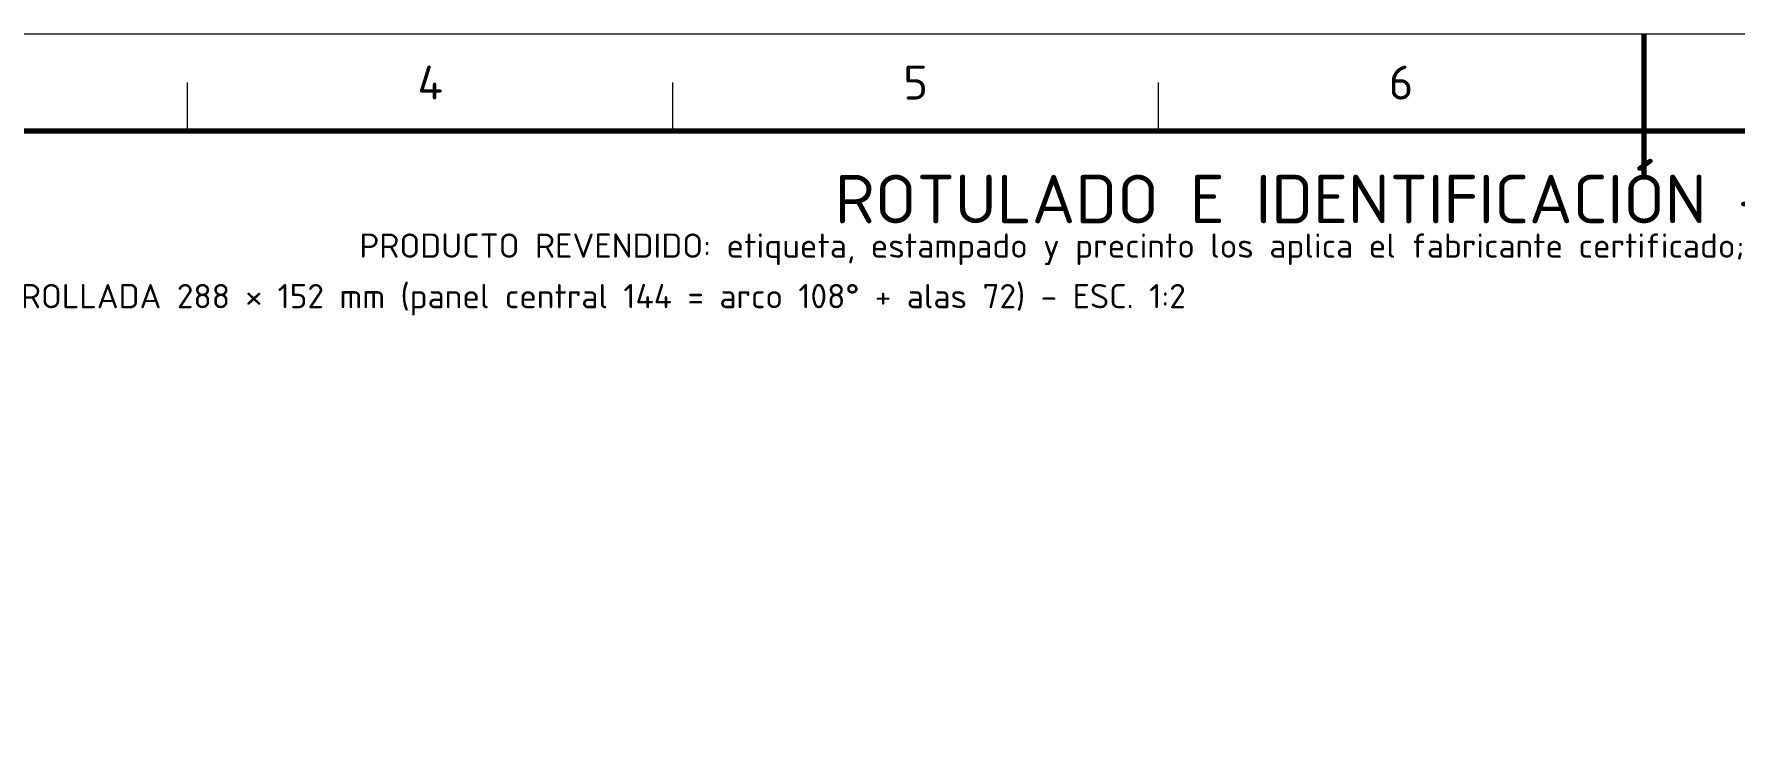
# Model space of a CAD drawing. Header units: millimetres. Extents: x 0 to 2382, y 0 to 420.
# Drawn here: x 1919.2 to 2094.4, y 347.1 to 420 of the extents above; entities that cross this region are included whole.
import ezdxf
from ezdxf.enums import TextEntityAlignment as Align

# ---------------------------------------------------------------- set-up
doc = ezdxf.new("R2010")
doc.units = ezdxf.units.MM
for name, color, linetype, lineweight in [('06-TEXTO', 7, 'CONTINUOUS', 25), ('07-RECUADRO', 7, 'CONTINUOUS', 70), ('08-FINA', 5, 'CONTINUOUS', 18)]:
    doc.layers.add(name, color=color, linetype=linetype, lineweight=lineweight)
doc.styles.add('ISO3098', font='isocpeur.ttf')

msp = doc.modelspace()

# ---------------------------------------------------------------- linework, layer by layer
at = {"layer": '07-RECUADRO'}
msp.add_line((2085, 420), (2085, 405), dxfattribs=at)
msp.add_lwpolyline([(1813, 10), (2372, 10), (2372, 410), (1813, 410)], close=True, dxfattribs=at)
at = {"layer": '08-FINA'}
for p, q in [((1935, 410), (1935, 415)), ((1985, 410), (1985, 415)), ((2035, 410), (2035, 415))]:
    msp.add_line(p, q, dxfattribs=at)
msp.add_lwpolyline([(1788, 0), (2382, 0), (2382, 420), (1788, 420)], close=True, dxfattribs=at)

# ---------------------------------------------------------------- texts
at = {"layer": '06-TEXTO', "style": 'ISO3098'}
for s, height, p in [('4', 3.5, (1960, 415)), ('5', 3.5, (2010, 415)), ('6', 3.5, (2060, 415)), ('ROTULADO E IDENTIFICACIÓN - EXTINTOR HCFC/HFC 5 KG', 5, (2092.5, 403)), ('PRODUCTO REVENDIDO: etiqueta, estampado y precinto los aplica el fabricante certificado; esta hoja es la especificación de RECEPCIÓN de FLAMA (lo que el equipo debe traer).', 2.5, (2092.5, 398.2)), ('R1 ETIQUETA DESARROLLADA 288 × 152 mm (panel central 144 = arco 108° + alas 72) - ESC. 1:2', 2.5, (1962, 393))]:
    msp.add_text(s, height=height, dxfattribs=at).set_placement(p, align=Align.MIDDLE_CENTER)

doc.saveas('drawing.dxf')
